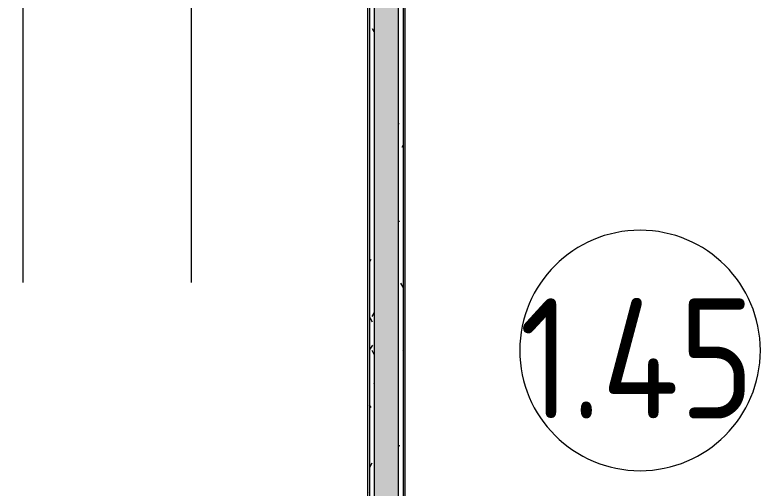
# Model space of a CAD drawing. Header units: millimetres. Extents: x -1178 to 415037, y -3506 to 42334.
# Drawn here: x 74826 to 77952, y 17158 to 19129 of the extents above; entities that cross this region are included whole.
import ezdxf

# ---------------------------------------------------------------- set-up
doc = ezdxf.new("R2010")
doc.units = ezdxf.units.MM
doc.linetypes.add('Осевая', pattern=[6350, 1270, -952.5, 3175, -952.5])
for name, color, linetype, lineweight in [('A-AREA-IDEN', 7, 'Continuous', 9), ('A-WALL', 7, 'Continuous', 5), ('I-WALL', 7, 'Continuous', 5), ('Оси-2', 7, 'Осевая', 9)]:
    doc.layers.add(name, color=color, linetype=linetype, lineweight=lineweight)
doc.layers.add('A-AREA-PATT-1', color=7, linetype='Continuous', lineweight=5, true_color=0xa5bae0, transparency=1)
doc.layers.add('A-WALL-1', color=9, linetype='Continuous', lineweight=5, true_color=0x808080)
doc.layers.add('A-WALL-FNSH-1', color=9, linetype='Continuous', lineweight=5, true_color=0x808080)
doc.styles.add('GOST Common', font='GOST Common.ttf', dxfattribs={"width": 0.9, "height": 500})
pattern_1 = [(0, (0, 0), (243.84, 60.96), [20.117, -162.763, 20.117, -162.763, -975.36]), (0, (0, 0), (243.84, 60.96), [-365.76, 20.117, -345.643, 20.117, -162.763, -426.72]), (0, (0, 0), (243.84, 60.96), [-914.4, 20.117, -101.803, 20.117, -284.683]), (120, (91.44, 30.48), (-174.71291, 180.691634), [20.117, -162.763, 20.117, -162.763, -975.36]), (120, (91.44, 30.48), (-174.71291, 180.691634), [-365.76, 20.117, -345.643, 20.117, -162.763, -426.72]), (120, (91.44, 30.48), (-174.71291, 180.691634), [-914.4, 20.117, -101.803, 20.117, -284.683]), (240, (121.92, 152.4), (-69.12709, -241.651634), [20.117, -162.763, 20.117, -162.763, -975.36]), (240, (121.92, 152.4), (-69.12709, -241.651634), [-365.76, 20.117, -345.643, 20.117, -162.763, -426.72]), (240, (121.92, 152.4), (-69.12709, -241.651634), [-914.4, 20.117, -101.803, 20.117, -284.683])]

# ---------------------------------------------------------------- blocks, each defined once
blk = doc.blocks.new('Марка_Помещения - Номер-25198446-Объем проектирования 1 этажа')
at = {"layer": 'A-AREA-IDEN'}
for start, end in [(360, 180), (180, 360)]:
    blk.add_arc((0, 0), 2.5, start, end, dxfattribs=at)

msp = doc.modelspace()

# ---------------------------------------------------------------- hatches: boundary and pattern name
at = {"layer": 'A-AREA-PATT-1'}
h = msp.add_hatch(color=256, dxfattribs=at)
h.paths.add_polyline_path([(74064, 15274), (76295.8, 15275.9), (76294, 21026), (76144.8, 21026), (76144.8, 21022), (76291.8, 21021.2), (76291.8, 15278), (74068, 15278), (74068, 15678), (70938, 15679), (70938, 18572), (71338, 18572), (71338, 19128), (70938, 19128), (70939.4, 21022), (74744.8, 21022), (74744.8, 21026), (70934, 21026), (70934, 19124), (71334, 19124), (71334, 18576), (70934, 18576), (70934, 15674), (74064, 15674), (74064, 15278)])
h.paths.add_polyline_path([(73512.4, 18572), (74068, 18572), (74068, 19128), (73512, 19125.9), (73512, 18572)])
h.paths.add_polyline_path([(74064, 18576), (73516, 18576), (73516, 19124), (74064, 19123.4), (74064, 18580)])
msp.add_hatch(color=256, dxfattribs=at).paths.add_polyline_path([(76443.8, 15974), (78555.8, 15974), (78555.8, 21026), (78379.8, 21026), (78379.8, 21022), (78551.8, 21022), (78551.8, 15978), (76447.8, 15978), (76447.8, 20442), (76827.5, 20442), (76827.5, 21022), (77279.8, 21022), (77279.8, 21026), (76823.5, 21026), (76823.5, 20446), (76443.8, 20446), (76443.8, 15978)])
at = {"layer": 'I-WALL'}
h = msp.add_hatch(dxfattribs=at)
h.set_pattern_fill('FP_41', color=256, style=0, pattern_type=2)
h.set_pattern_definition([(135, (0, 0), (-150.8683, -150.8683), [213.36, -35.56, 7.112, -35.56]), (135, (0, 150.77), (-150.8683, -150.8683), []), (50, (0, 0), (255.05767, -22.3145), [26.67, -293.37]), (355, (0, 0), (-49.3404, 267.4791), [21.336, -234.696]), (100.451, (21.25, -1.86), (205.7195, 245.16356), [22.666, -249.326]), (46.184, (0, 71.12), (379.511, -58.86), [40.005, -440.055]), (96.636, (31.63, 66.2), (332.3634, 346.3991), [33.999, -373.989]), (351.184, (0, 71.12), (332.3669, 346.3953), [32.004, -352.044]), (21, (35.56, 53.34), (212.26017, -143.1711), [26.67, -293.37]), (326, (35.56, 53.34), (86.5224, 257.8632), [21.336, -234.696]), (71.451, (53.25, 41.4), (298.78395, 114.6901), [22.666, -249.326]), (37.5, (0, 0), (4.32385, 118.37751), [6.706, -225.146, 6.706, -231.546, -235.585]), (37.5, (0, 0), (4.32385, 118.37751), [-470.103, 6.706, -228.879]), (7.5, (0, 0), (93.54758, 140.2533), [6.706, -129.134, 6.706, -219.812, -89.789]), (7.5, (0, 0), (93.54758, 140.2533), [-362.356, 6.706, -83.083]), (327.5, (-79.3, 0), (189.82734, -8.02019), [6.706, -82.194, 6.706, -270.662, -368.046]), (327.5, (-79.3, 0), (189.82734, -8.02019), [-366.268, 6.706, -361.34]), (317.5, (-114.86, 0), (207.38114, 35.59764), [6.706, -108.864, 6.706, -177.495, -261.366]), (317.5, (-114.86, 0), (207.38114, 35.59764), [-299.771, 6.706, -254.66])])
h.paths.add_polyline_path([(76419.8, 15150), (76419.5, 21050), (76319.8, 21050), (76319.8, 15150)])
h = msp.add_hatch(dxfattribs=at)
h.set_pattern_fill('FP_191', color=256, style=0, pattern_type=2)
h.set_pattern_definition(pattern_1)
h.paths.add_polyline_path([(76319.8, 15270), (76319.8, 21030), (76299.8, 21030), (76299.8, 15270)])
h = msp.add_hatch(dxfattribs=at)
h.set_pattern_fill('FP_191', color=256, style=0, pattern_type=2)
h.set_pattern_definition(pattern_1)
h.paths.add_polyline_path([(76419.8, 15970), (76439.8, 15970.1), (76439.8, 20450), (76419.8, 20450), (76419.8, 16952.4)])

# ---------------------------------------------------------------- linework, layer by layer
at = {"layer": 'A-WALL'}
for p, q in [((76299.8, 21030), (76299.8, 15270)), ((76439.8, 20450), (76439.8, 15970))]:
    msp.add_line(p, q, dxfattribs=at)
at = {"layer": 'A-WALL-1'}
for p, q in [((76319.8, 21050), (76319.8, 15250)), ((76419.8, 15950), (76419.8, 20470))]:
    msp.add_line(p, q, dxfattribs=at)
at = {"layer": 'A-WALL-FNSH-1'}
for p, q in [((76291.8, 21022), (76291.8, 15278)), ((76447.8, 15978), (76447.8, 20442))]:
    msp.add_line(p, q, dxfattribs=at)
at = {"layer": 'Оси-2'}
for p, q in [((75560, 3093.7), (75560, 22578.1)), ((74860, 3093.7), (74860, 22398.1))]:
    msp.add_line(p, q, dxfattribs=at)

# ---------------------------------------------------------------- block references
at = {"layer": 'A-AREA-IDEN', "xscale": 199.9999999999999, "yscale": 199.9999999999999, "zscale": 199.9999999999999}
msp.add_blockref('Марка_Помещения - Номер-25198446-Объем проектирования 1 этажа', (77424.6, 17733.7), dxfattribs=at)

# ---------------------------------------------------------------- texts
at = {"layer": 'A-AREA-IDEN', "insert": (76922.9, 17950.8), "char_height": 500, "width": 1255.443, "attachment_point": 1, "style": 'GOST Common'}
msp.add_mtext('1.45', dxfattribs=at)

doc.saveas('drawing.dxf')
